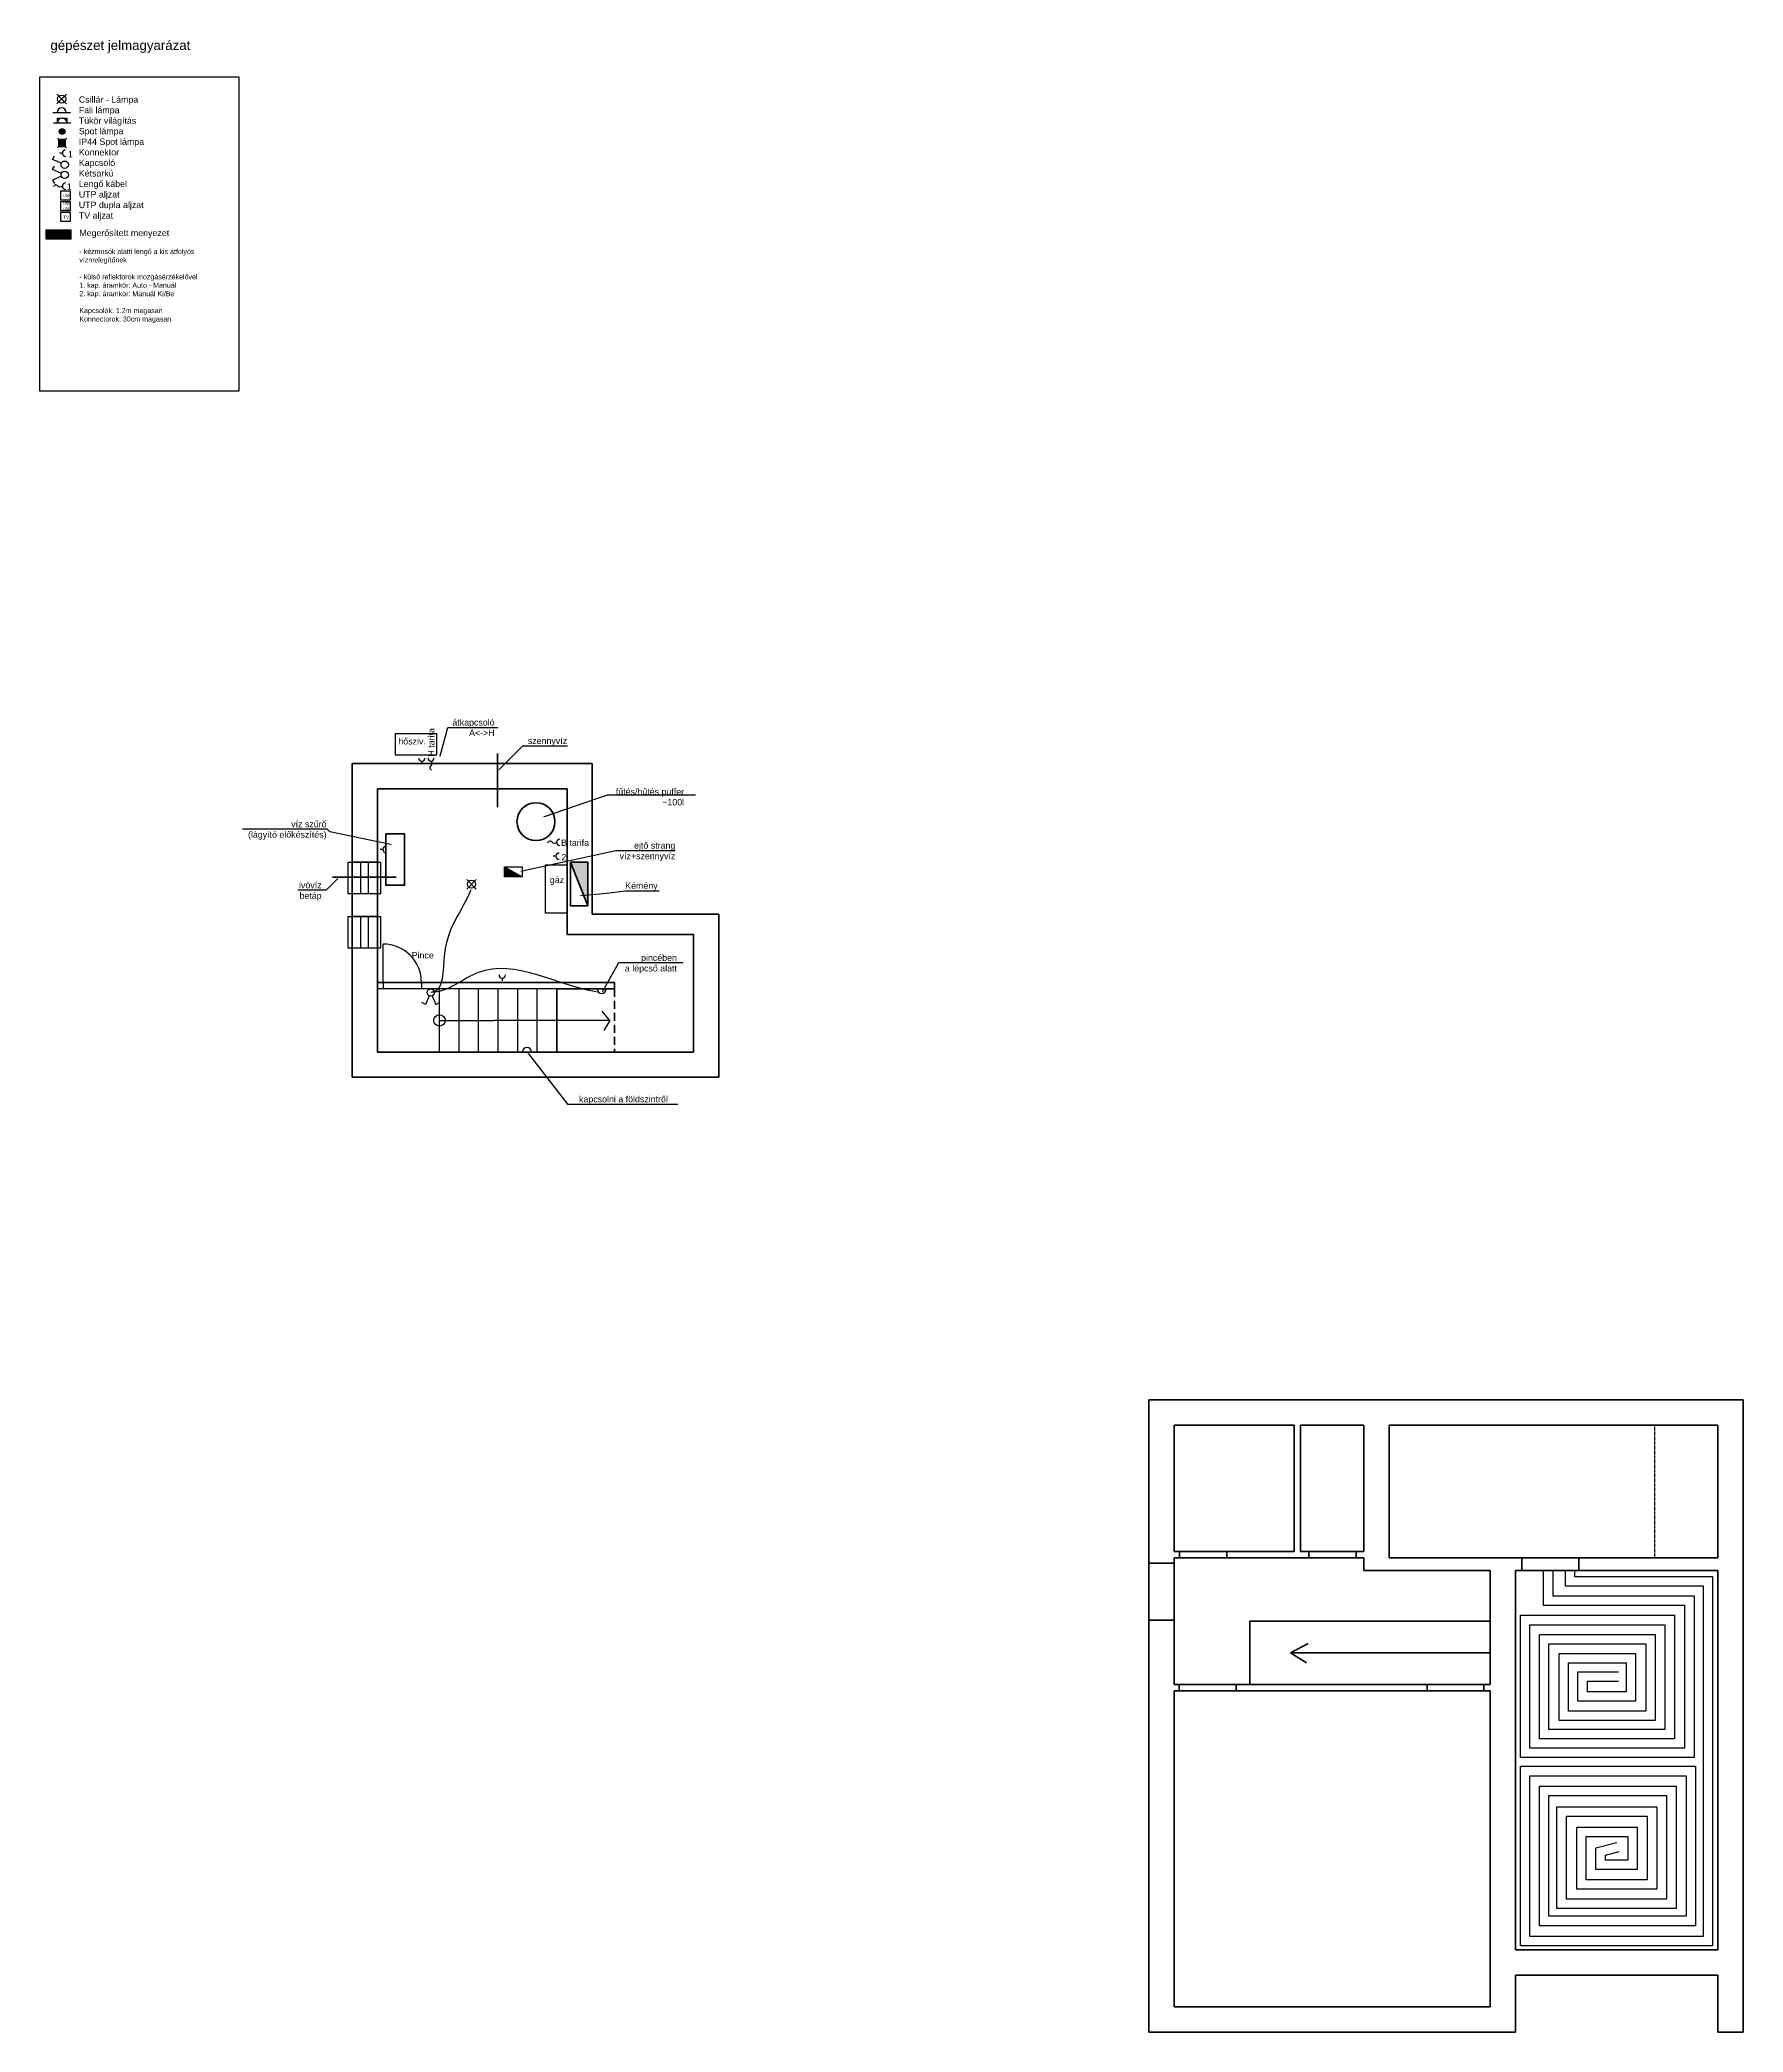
# Model space of a CAD drawing. Header units: metres. Extents: x -98677 to 89321, y -16450 to 242692.
# Drawn here: x 1766 to 28705, y 201 to 31708 of the extents above; entities that cross this region are included whole.
import ezdxf
from ezdxf import colors
from ezdxf.entities.mleader import LeaderData, LeaderLine
from ezdxf.math import Vec2, Vec3

# ---------------------------------------------------------------- set-up
doc = ezdxf.new("R2010")
doc.units = ezdxf.units.M
doc.header["$LTSCALE"] = 0.001
doc.linetypes.add('DASHED', pattern=[19.05, 12.7, -6.35])
for name, color, linetype, lineweight in [('ajtók', 7, 'Continuous', 25), ('gépészet - víz', 5, 'Continuous', 40), ('külső fal', 7, 'Continuous', 50), ('külső fal - sz', 7, 'DASHED', 50)]:
    doc.layers.add(name, color=color, linetype=linetype, lineweight=lineweight)
for name, color, linetype in [('fűtés', 8, 'Continuous'), ('gépészet - kapcsolók', 4, 'Continuous'), ('gépészet - villany', 6, 'Continuous'), ('lépcső', 170, 'Continuous'), ('Méret', 7, 'Continuous'), ('szagatott', 7, 'DASHED'), ('újfal', 1, 'Continuous')]:
    doc.layers.add(name, color=color, linetype=linetype)
doc.styles.add('dada', font='arial.ttf', dxfattribs={"height": 80})
doc.styles.get("Standard").update_dxf_attribs({"font": 'arial.ttf'})

# ---------------------------------------------------------------- blocks, each defined once
blk = doc.blocks.new('Fali lámpa')
at = {"layer": 'gépészet - villany', "ltscale": 10000}
blk.add_line((-139, 0), (139, 0), dxfattribs=at)
blk.add_arc((0, 0), 73.7, 0, 180, dxfattribs=at)
blk = doc.blocks.new('Villany - konector')
at = {"layer": 'gépészet - kapcsolók', "ltscale": 10000}
blk.add_line((-51, 0), (-94, 0), dxfattribs=at)
blk.add_arc((0, 0), 50.5, 90, 270, dxfattribs=at)
at = {"layer": 'gépészet - villany', "ltscale": 10000, "style": 'dada'}
blk.add_attdef('DARAB', (36, -65), '', height=100, dxfattribs=at)
blk = doc.blocks.new('Csillar')
at = {"layer": 'gépészet - villany', "ltscale": 10000}
for p, q in [((-76, 76), (76, -76)), ((-76, -76), (76, 76))]:
    blk.add_line(p, q, dxfattribs=at)
blk.add_circle((0, 0), 64.4, dxfattribs=at)
blk = doc.blocks.new('Villany - konector lengő')
at = {"layer": 'gépészet - kapcsolók', "ltscale": 10000}
blk.add_arc((0, 0), 50.5, 90, 270, dxfattribs=at)
blk.add_spline([(-51, 0), (-89, -18), (-153, 21), (-192, -6)], degree=3, dxfattribs=at)
at = {"layer": 'gépészet - villany', "ltscale": 10000, "style": 'dada'}
blk.add_attdef('DARAB', (21, -55), '', height=100, dxfattribs=at)
blk = doc.blocks.new('Villany - kapcsoló 2 sarkú')
at = {"layer": 'gépészet - kapcsolók', "ltscale": 10000}
for p, q in [((-249, 84), (-218, 139)), ((-111, 24), (-249, 84)), ((-111, -22), (-249, -82)), ((-249, -82), (-218, -137))]:
    blk.add_line(p, q, dxfattribs=at)
blk.add_circle((-58, 1), 57.8, dxfattribs=at)
blk = doc.blocks.new('Lámpa_Tükörvilágítás')
at = {"layer": 'gépészet - villany', "ltscale": 10000}
for p, q in [((-74, 0), (-74, 74)), ((-74, 74), (74, 74)), ((74, 74), (74, 0))]:
    blk.add_line(p, q, dxfattribs=at)
blk.add_blockref('Fali lámpa', (0, 0), dxfattribs=at)
blk = doc.blocks.new('Lámpa_Spot')
at = {"layer": 'gépészet - villany', "ltscale": 10000}
blk.add_hatch(color=256, dxfattribs=at).paths.add_polyline_path([(45, 0, 1), (-45, 0, 1)])
blk.add_circle((0, 0), 45.2, dxfattribs=at)
blk = doc.blocks.new('Lámpa_Spot_IP44')
at = {"layer": 'gépészet - villany', "ltscale": 10000}
for p, q in [((73, 73), (-73, -73)), ((-72, 75), (72, -75)), ((56, 56), (-55, 57)), ((-55, 57), (-55, -57)), ((55, -57), (56, 56)), ((-55, -57), (55, -57))]:
    blk.add_line(p, q, dxfattribs=at)
blk.add_blockref('Lámpa_Spot', (1, 1), dxfattribs=at)
blk = doc.blocks.new('Villany - kapcsoló')
at = {"layer": 'gépészet - kapcsolók', "ltscale": 10000}
for p, q in [((-249, 84), (-218, 140)), ((-111, 25), (-249, 84))]:
    blk.add_line(p, q, dxfattribs=at)
blk.add_circle((-58, 2), 57.8, dxfattribs=at)
blk = doc.blocks.new('Villany - TV')
at = {"layer": 'gépészet - kapcsolók', "ltscale": 10000}
blk.add_lwpolyline([(-148, 0), (0, 0), (0, -148), (-148, -148)], close=True, dxfattribs=at)
at = {"layer": 'gépészet - kapcsolók', "ltscale": 10000, "insert": (-111, -56), "char_height": 50, "width": 107.62, "attachment_point": 1, "style": 'dada'}
blk.add_mtext('TV', dxfattribs=at)
blk = doc.blocks.new('Villany - UTP')
at = {"layer": 'gépészet - kapcsolók', "ltscale": 10000}
blk.add_lwpolyline([(-148, 0), (0, 0), (0, -148), (-148, -148)], close=True, dxfattribs=at)
at = {"layer": 'gépészet - kapcsolók', "ltscale": 10000, "insert": (-111, -44), "char_height": 50, "width": 107.62, "attachment_point": 1, "style": 'dada'}
blk.add_mtext('utp', dxfattribs=at)
blk = doc.blocks.new('Villany - UTP dupla')
at = {"layer": 'gépészet - kapcsolók', "ltscale": 10000}
blk.add_lwpolyline([(-148, 0), (0, 0), (0, -148), (-148, -148)], close=True, dxfattribs=at)
at = {"layer": 'gépészet - kapcsolók', "ltscale": 10000, "insert": (-111, -1), "char_height": 50, "width": 107.62, "attachment_point": 1, "style": 'dada'}
blk.add_mtext('utp\\Putp', dxfattribs=at)

msp = doc.modelspace()

# ---------------------------------------------------------------- hatches: boundary and pattern name
at = {"layer": 'fűtés', "ltscale": 10000}
msp.add_hatch(color=256, dxfattribs=at).paths.add_polyline_path([(9116.308, 18628.631), (9393.906, 18472.863), (9116.308, 18472.863)])
at = {"layer": 'külső fal', "ltscale": 10000}
msp.add_hatch(color=256, dxfattribs=at).paths.add_polyline_path([(10156.804, 18701.254), (10431.149, 18701.254), (10431.149, 18010.766)])
at = {"layer": 'Méret', "ltscale": 10000, "true_color": 0xd7f6fd}
msp.add_hatch(color=7, dxfattribs=at).paths.add_polyline_path([(1868.361, 28704.504), (1868.361, 28553.329), (2254.696, 28553.329), (2254.696, 28704.504)])

# ---------------------------------------------------------------- linework, layer by layer
at = {"layer": 'ajtók', "ltscale": 10000}
for p, q in [((7195.441, 16801.441), (7195.441, 17408.095)), ((7195.441, 16801.441), (7195.441, 16701.441)), ((7802.095, 16801.441), (7802.095, 16701.441))]:
    msp.add_line(p, q, dxfattribs=at)
for points in [[(6641.099, 18201.11), (6641.099, 18701.11), (7150.963, 18701.11), (7150.963, 18201.11)], [(6641.099, 17344.84), (6641.099, 17844.84), (7150.963, 17844.84), (7150.963, 17344.84)]]:
    msp.add_lwpolyline(points, close=True, dxfattribs=at)
for points in [[(6841.217, 18201.11), (6841.217, 18701.11), (6960.716, 18701.11), (6960.716, 18201.11)], [(6841.217, 17344.84), (6841.217, 17844.84), (6960.716, 17844.84), (6960.716, 17344.84)]]:
    msp.add_lwpolyline(points, dxfattribs=at)
msp.add_arc((7195.441, 16801.441), 606.654, 0, 90, dxfattribs=at)
at = {"layer": 'fűtés', "ltscale": 10000}
msp.add_line((9116.308, 18628.631), (9393.906, 18472.863), dxfattribs=at)
at = {"layer": 'fűtés', "color": 5}
for p, q in [((25542.671, 7501.004), (25542.671, 6953.637)), ((25887.492, 7501.004), (25887.492, 7257.475)), ((25887.492, 7257.475), (28071.043, 7257.475)), ((28071.043, 7257.475), (28071.043, 1714.102)), ((25542.671, 6953.637), (27779.377, 6953.637)), ((27779.377, 6953.637), (27779.377, 4692.117)), ((25332.839, 4692.117), (25332.839, 6643.464)), ((25332.839, 6643.464), (27468.305, 6643.464)), ((27468.305, 6643.464), (27468.305, 4989.593)), ((25631.066, 4989.593), (25631.066, 6340.558)), ((25631.066, 6340.558), (27164.966, 6340.558)), ((27164.966, 6340.558), (27164.966, 5279.186)), ((25942.596, 5279.186), (25942.596, 6041.141)), ((25942.596, 6041.141), (26852.564, 6041.141)), ((26852.564, 6041.141), (26852.564, 5585.218)), ((26241.808, 5585.218), (26241.808, 5750.593)), ((26241.808, 5750.593), (26731.883, 5750.593)), ((26852.564, 5585.218), (26241.808, 5585.218)), ((27164.966, 5279.186), (25942.596, 5279.186)), ((27468.305, 4989.593), (25631.066, 4989.593)), ((27779.377, 4692.117), (25332.839, 4692.117)), ((25331.447, 1714.102), (25331.447, 4255.129)), ((25331.447, 4255.129), (27801.756, 4255.129)), ((27801.756, 4255.129), (27801.756, 2034.783)), ((25633.332, 2034.783), (25633.332, 3942.896)), ((25633.332, 3942.896), (27494.306, 3942.896)), ((27494.306, 3942.896), (27494.306, 2304.724)), ((25910.31, 2304.724), (25910.31, 3616.818)), ((25910.31, 3616.818), (27188.433, 3616.818)), ((27188.433, 3616.818), (27188.433, 2611.799)), ((26223.11, 2611.799), (26223.11, 3294.285)), ((26223.11, 3294.285), (26878.305, 3294.285)), ((26878.305, 3294.285), (26878.305, 2921.927)), ((26525.795, 3000.422), (26741.797, 3055.852)), ((26525.795, 2921.927), (26525.795, 3000.422)), ((26878.305, 2921.927), (26525.795, 2921.927)), ((27188.433, 2611.799), (26223.11, 2611.799)), ((27494.306, 2304.724), (25910.31, 2304.724)), ((27801.756, 2034.783), (25633.332, 2034.783)), ((28071.043, 1714.102), (25331.447, 1714.102))]:
    msp.add_line(p, q, dxfattribs=at)
at = {"layer": 'fűtés', "color": 1}
for p, q in [((25692.671, 7501.004), (25692.671, 7103.637)), ((26037.492, 7501.004), (26037.492, 7407.475)), ((26037.492, 7407.475), (28221.043, 7407.475)), ((28221.043, 7407.475), (28221.043, 1564.102)), ((25692.671, 7103.637), (27929.377, 7103.637)), ((27929.377, 7103.637), (27929.377, 4542.117)), ((25182.839, 4542.117), (25182.839, 6793.464)), ((25182.839, 6793.464), (27618.305, 6793.464)), ((27618.305, 6793.464), (27618.305, 4839.593)), ((25481.066, 4839.593), (25481.066, 6490.558)), ((25481.066, 6490.558), (27314.966, 6490.558)), ((27314.966, 6490.558), (27314.966, 5129.186)), ((25792.596, 5129.186), (25792.596, 6191.141)), ((25792.596, 6191.141), (27002.564, 6191.141)), ((27002.564, 6191.141), (27002.564, 5435.218)), ((26091.808, 5435.218), (26091.808, 5900.593)), ((26091.808, 5900.593), (26731.883, 5900.593)), ((27002.564, 5435.218), (26091.808, 5435.218)), ((27314.966, 5129.186), (25792.596, 5129.186)), ((27618.305, 4839.593), (25481.066, 4839.593)), ((27929.377, 4542.117), (25182.839, 4542.117)), ((25181.447, 1564.102), (25181.447, 4405.129)), ((25181.447, 4405.129), (27951.756, 4405.129)), ((27951.756, 4405.129), (27951.756, 1884.783)), ((25483.332, 1884.783), (25483.332, 4092.896)), ((25483.332, 4092.896), (27644.306, 4092.896)), ((27644.306, 4092.896), (27644.306, 2154.724)), ((25760.31, 2154.724), (25760.31, 3766.818)), ((25760.31, 3766.818), (27338.433, 3766.818)), ((27338.433, 3766.818), (27338.433, 2461.799)), ((26073.11, 2461.799), (26073.11, 3444.285)), ((26073.11, 3444.285), (27028.305, 3444.285)), ((26375.795, 3116.789), (26704.513, 3201.144)), ((27028.305, 3444.285), (27028.305, 2771.927)), ((26375.795, 2771.927), (26375.795, 3116.789)), ((27028.305, 2771.927), (26375.795, 2771.927)), ((27338.433, 2461.799), (26073.11, 2461.799)), ((27644.306, 2154.724), (25760.31, 2154.724)), ((27951.756, 1884.783), (25483.332, 1884.783)), ((28221.043, 1564.102), (25181.447, 1564.102))]:
    msp.add_line(p, q, dxfattribs=at)
at = {"layer": 'fűtés', "ltscale": 10000}
for points in [[(7384.544, 20403.293), (8044.634, 20403.293), (8044.634, 20733.339), (7384.544, 20733.339)], [(9116.308, 18628.631), (9393.906, 18628.631), (9393.906, 18472.863), (9116.308, 18472.863)], [(10103.786, 17897.906), (9764.194, 17897.906), (9764.194, 18662.98), (10103.786, 18662.98)]]:
    msp.add_lwpolyline(points, close=True, dxfattribs=at)
at = {"layer": 'gépészet - villany', "ltscale": 10000}
msp.add_lwpolyline([(1765.961, 31125.352), (4915.609, 31125.352), (4915.609, 26151.222), (1765.961, 26151.222)], close=True, dxfattribs=at)
at = {"layer": 'gépészet - víz', "ltscale": 10000}
for p, q in [((9006.448, 20424.011), (9006.448, 19572.32)), ((6394.089, 18468.418), (7402.008, 18468.418))]:
    msp.add_line(p, q, dxfattribs=at)
msp.add_lwpolyline([(7240.121, 19150.807), (7535.498, 19150.807), (7535.498, 18338.184), (7240.121, 18338.184)], close=True, dxfattribs=at)
msp.add_circle((9612.26, 19344.388), 300, dxfattribs=at)
at = {"layer": 'külső fal'}
for p, q in [((6703.786, 19861.441), (6703.786, 20261.441)), ((6703.786, 20261.441), (10503.786, 20261.441)), ((6703.786, 19861.441), (6703.786, 20261.441)), ((10503.786, 20261.441), (10503.786, 17878.942)), ((6703.786, 15301.441), (6703.786, 19861.441)), ((7103.786, 17861.441), (7103.786, 19861.441)), ((7103.786, 19861.441), (9003.786, 19861.441)), ((7103.786, 19861.441), (7103.786, 15701.441)), ((10103.786, 19861.441), (7103.786, 19861.441)), ((10503.786, 17878.942), (12503.786, 17878.942)), ((10103.786, 17561.441), (12103.786, 17561.441)), ((12103.786, 17561.441), (10103.786, 17561.441)), ((12003.786, 15701.441), (7103.786, 15701.441)), ((8086.695, 15701.441), (11103.786, 15701.441)), ((8303.786, 15701.441), (8086.695, 15701.441)), ((12003.786, 15701.441), (12103.786, 15701.441)), ((12503.786, 15301.441), (6703.786, 15301.441)), ((19304.513, 9801.004), (19304.513, 10201.004)), ((19304.513, 10201.004), (28304.513, 10201.004)), ((28304.513, 10201.004), (28704.513, 10201.004)), ((28704.513, 10201.004), (28704.513, 1501.004)), ((19304.513, 201.004), (19304.513, 9801.004)), ((19704.513, 7801.004), (19704.513, 9801.004)), ((19704.513, 9801.004), (21604.513, 9801.004)), ((21604.513, 9801.004), (21604.513, 7801.004)), ((21704.513, 9801.004), (21704.513, 7801.004)), ((21704.513, 9801.004), (22704.513, 9801.004)), ((22704.513, 9801.004), (22704.513, 7801.004)), ((23104.513, 7701.004), (23104.513, 9801.004)), ((23104.513, 9801.004), (28304.513, 9801.004)), ((28304.513, 9801.004), (28304.513, 7701.004)), ((19704.513, 7801.004), (21604.513, 7801.004)), ((19704.513, 7701.004), (22704.513, 7701.004)), ((19704.513, 5701.004), (19704.513, 7701.004)), ((21704.513, 7801.004), (22704.513, 7801.004)), ((22704.513, 7701.004), (22704.513, 7501.004)), ((22704.513, 7701.004), (22704.513, 7501.004)), ((28304.513, 7701.004), (23104.513, 7701.004)), ((22704.513, 7501.004), (24704.513, 7501.004)), ((24704.513, 7501.004), (24704.513, 5701.004)), ((25104.513, 7501.004), (25104.513, 1501.004)), ((25104.513, 7501.004), (28304.513, 7501.004)), ((28304.513, 7501.004), (28304.513, 1501.004)), ((24704.513, 6701.004), (20904.513, 6701.004)), ((20904.513, 6701.004), (20904.513, 5701.004)), ((24704.513, 6701.004), (24704.513, 5701.004)), ((21544.616, 6201.004), (21824.721, 6346.014)), ((24704.513, 6201.004), (21544.616, 6201.004)), ((21544.616, 6201.004), (21800.006, 6041.194)), ((19704.513, 5701.004), (24704.513, 5701.004)), ((24704.513, 5601.004), (19704.513, 5601.004)), ((19704.513, 5601.004), (19704.513, 601.004)), ((24704.513, 601.004), (24704.513, 5601.004)), ((28304.513, 1501.004), (25104.513, 1501.004)), ((28704.513, 1501.004), (28704.513, 1501.004)), ((28704.513, 1501.004), (28704.513, 1501.004)), ((28704.513, 1501.004), (28704.513, 1101.004)), ((28304.513, 1101.004), (25104.513, 1101.004)), ((25104.513, 1101.004), (25104.513, 601.004)), ((28304.513, 201.004), (28304.513, 1101.004)), ((28704.513, 201.004), (28704.513, 1101.004)), ((19704.513, 601.004), (24704.513, 601.004)), ((25104.513, 201.004), (25104.513, 601.004)), ((19704.513, 201.004), (19304.513, 201.004)), ((25104.513, 201.004), (19704.513, 201.004)), ((28704.513, 201.004), (28304.513, 201.004))]:
    msp.add_line(p, q, dxfattribs=at)
at = {"layer": 'külső fal', "ltscale": 10000}
for p, q in [((10103.786, 19861.441), (10103.786, 17561.441)), ((7103.786, 18701.11), (6703.786, 18701.11)), ((10156.804, 18701.254), (10431.149, 18010.766)), ((7103.786, 17844.84), (6703.786, 17844.84)), ((12503.786, 17878.942), (12503.786, 15301.441)), ((12103.786, 17561.441), (12103.786, 15701.441)), ((10853.786, 16801.441), (7103.786, 16801.441)), ((9942.398, 15701.441), (9942.398, 16701.441)), ((9942.398, 16701.441), (10853.786, 16701.441)), ((10853.786, 16701.441), (10853.786, 16801.441))]:
    msp.add_line(p, q, dxfattribs=at)
at = {"layer": 'külső fal', "linetype": 'DASHED', "ltscale": 10000}
msp.add_line((10853.786, 16701.441), (10853.786, 15701.441), dxfattribs=at)
at = {"layer": 'külső fal', "ltscale": 10000}
msp.add_lwpolyline([(10156.804, 18701.254), (10431.149, 18701.254), (10431.149, 18010.766), (10156.804, 18010.766)], close=True, dxfattribs=at)
at = {"layer": 'külső fal'}
for points in [[(19304.513, 7615.217), (19304.513, 6715.217), (19704.513, 6715.217), (19704.513, 7615.217)], [(19788.063, 7801.004), (20538.063, 7801.004), (20538.063, 7701.004), (19788.063, 7701.004)], [(21836.197, 7801.004), (22586.197, 7801.004), (22586.197, 7701.004), (21836.197, 7701.004)], [(25204.513, 7501.004), (26104.513, 7501.004), (26104.513, 7701.004), (25204.513, 7701.004)], [(20687.421, 5601.004), (19787.421, 5601.004), (19787.421, 5701.004), (20687.421, 5701.004)], [(24604.513, 5601.004), (23704.513, 5601.004), (23704.513, 5701.004), (24604.513, 5701.004)]]:
    msp.add_lwpolyline(points, close=True, dxfattribs=at)
at = {"layer": 'külső fal - sz', "ltscale": 10000}
for p, q in [((6703.786, 18201.11), (6703.786, 18701.11)), ((7103.786, 18201.11), (7103.786, 18701.11)), ((6703.786, 17344.84), (6703.786, 17844.84)), ((7103.786, 17344.84), (7103.786, 17844.84))]:
    msp.add_line(p, q, dxfattribs=at)
at = {"layer": 'külső fal - sz', "linetype": 'DASHED', "ltscale": 10000}
msp.add_line((7103.786, 15701.441), (8086.695, 15701.441), dxfattribs=at)
at = {"layer": 'lépcső'}
for p, q in [((10853.786, 16701.441), (7103.786, 16701.441)), ((7103.786, 16701.441), (7103.786, 15701.441)), ((8086.695, 15701.441), (8086.695, 16701.441)), ((8395.979, 15701.441), (8395.979, 16701.441)), ((8705.262, 15701.441), (8705.262, 16701.441)), ((9014.546, 15701.441), (9014.546, 16701.441)), ((9323.83, 15701.441), (9323.83, 16701.441)), ((9633.114, 15701.441), (9633.114, 16701.441)), ((9942.398, 15701.441), (9942.398, 16701.441)), ((10782.897, 16201.441), (8943.889, 16201.441)), ((10782.897, 16201.441), (10660.801, 16346.452)), ((10782.897, 16201.441), (10685.516, 16041.631)), ((10853.786, 15701.441), (8086.695, 15701.441))]:
    msp.add_line(p, q, dxfattribs=at)
at = {"layer": 'lépcső', "ltscale": 10000}
for p, q in [((8086.695, 16201.441), (8943.889, 16201.441)), ((8086.695, 15701.441), (7103.786, 15701.441))]:
    msp.add_line(p, q, dxfattribs=at)
msp.add_circle((8086.695, 16201.441), 89.727, dxfattribs=at)
at = {"layer": 'szagatott'}
msp.add_line((27304.513, 9801.004), (27304.513, 7701.004), dxfattribs=at)
at = {"layer": 'újfal', "ltscale": 10000}
msp.add_lwpolyline([(1868.361, 28704.504), (2254.696, 28704.504), (2254.696, 28553.329), (1868.361, 28553.329)], close=True, dxfattribs=at)

# ---------------------------------------------------------------- block references
at = {"layer": 'gépészet - kapcsolók', "ltscale": 10000}
for name, p in [('Villany - kapcsoló', (2217.014, 29731.664)), ('Villany - kapcsoló 2 sarkú', (2217.029, 29571.985)), ('Villany - UTP', (2247.695, 29320.763)), ('Villany - UTP dupla', (2247.695, 29150.238)), ('Villany - TV', (2247.695, 28984.801))]:
    msp.add_blockref(name, p, dxfattribs=at)
at = {"layer": 'gépészet - kapcsolók', "ltscale": 10000, "rotation": 90}
msp.add_blockref('Villany - konector', (9078.451, 16922.081), dxfattribs=at)
at = {"layer": 'gépészet - villany', "ltscale": 10000}
for name, p in [('Fali lámpa', (2111.163, 30558.374)), ('Csillar', (2111.163, 30771.019)), ('Lámpa_Spot_IP44', (2118.067, 30077.664)), ('Villany - konector', (7240.121, 18905.072)), ('Csillar', (8593.001, 18355.179)), ('Fali lámpa', (9470.24, 15701.441))]:
    msp.add_blockref(name, p, dxfattribs=at)
for name, p, values in [('Villany - konector', (2173.212, 29915.31), {'DARAB': '1'}), ('Villany - konector lengő', (2173.212, 29393.942), {'DARAB': '1'}), ('Villany - konector lengő', (9987.797, 19016.57), {'DARAB': 'B tarifa'}), ('Villany - konector', (9977.992, 18797.237), {'DARAB': '2'})]:
    msp.add_blockref(name, p, dxfattribs=at).add_auto_attribs(values)
at = {"layer": 'gépészet - villany', "ltscale": 10000, "rotation": 90}
msp.add_blockref('Villany - konector lengő', (7951.843, 20352.531), dxfattribs=at).add_auto_attribs({'DARAB': 'H tarifa'})
at = {"layer": 'gépészet - villany', "ltscale": 10000}
for name, p, rotation in [('Villany - konector', (7806.254, 20350.565), 90), ('Villany - kapcsoló 2 sarkú', (7948.866, 16701.441), 89.99999999999999), ('Fali lámpa', (10651.244, 16701.441), 180)]:
    msp.add_blockref(name, p, dxfattribs=dict(at, rotation=rotation))
at = {"layer": 'külső fal', "ltscale": 10000}
for name, p in [('Lámpa_Tükörvilágítás', (2118.837, 30396.295)), ('Lámpa_Spot', (2118.837, 30258.16))]:
    msp.add_blockref(name, p, dxfattribs=at)

# ---------------------------------------------------------------- texts
at = {"ltscale": 10000, "insert": (7646.256, 17281.016), "char_height": 100, "width": 1968.071, "attachment_point": 1, "style": 'dada'}
msp.add_mtext('Pince', dxfattribs=at)
at = {"layer": 'fűtés', "ltscale": 10000, "insert": (9831.489, 18473.308), "char_height": 100, "width": 272.29647, "attachment_point": 1, "style": 'dada'}
msp.add_mtext('gáz', dxfattribs=at)
at = {"layer": 'gépészet - villany', "ltscale": 10000, "attachment_point": 1, "style": 'dada'}
for s, insert, char_height, width in [('gépészet jelmagyarázat', (1932.89, 31697.421), 150, 2768.13503), ('- kézmosók alatti lengő a kis átfolyós vízmelegítőnek\\P\\P- külső reflektorok mozgásérzékelővel\\P1. kap. áramkör: Auto - Manuál\\P2. kap. áramkör: Manuál Ki/Be\\P\\PKapcsolók: 1.2m magasan\\PKonnectorok: 30cm magasan', (2390.626, 28400.553), 80, 2369.33867), ('hősziv.', (7436.046, 20664.686), 100, 520.89385)]:
    msp.add_mtext(s, dxfattribs=dict(at, insert=insert, char_height=char_height, width=width))
at = {"layer": 'Méret', "ltscale": 10000, "char_height": 100, "attachment_point": 1, "style": 'dada'}
for s, insert, width in [('Csillár - Lámpa\\PFali lámpa\\PTükör világítás\\PSpot lámpa\\PIP44 Spot lámpa\\PKonnektor\\PKapcsoló\\PKétsarkú\\PLengő kábel\\PUTP aljzat\\PUTP dupla aljzat\\PTV aljzat', (2382.258, 30813.967), 1107.03707), ('Megerősített menyezet', (2390.626, 28704.504), 1560.62516)]:
    msp.add_mtext(s, dxfattribs=dict(at, insert=insert, width=width))

# ---------------------------------------------------------------- leaders
at = {"ltscale": 10000}
ml = msp.add_multileader_mtext('Standard', dxfattribs=at)
ml.set_content('Kémény', color=256, style='dada')
ml.set_leader_properties()
ml.build(insert=Vec2(0, 0))
ml.multileader.update_dxf_attribs({"text_left_attachment_type": 6, "text_right_attachment_type": 6, "arrow_head_size": 40})
ctx = ml.context
ctx.base_point, ctx.char_height, ctx.arrow_head_size, ctx.plane_origin = Vec3(11033.719, 18252.646), 100, 40, Vec3(10293.976, 18171.868)
ctx.left_attachment, ctx.right_attachment, ctx.text_align_type = 6, 6, 2
notes = []
notes.append((ctx, [(0, (1, 1, 0), (11025.719, 18252.646), (1, 0), 8, [(0, [(10293.976, 18171.868), (10731.824, 18214.606)], 256, [])])]))
ctx.mtext.insert, ctx.mtext.alignment = Vec3(11536.742, 18382.046), 3
at = {"layer": 'gépészet - villany', "ltscale": 10000}
ml = msp.add_multileader_mtext('Standard', dxfattribs=at)
ml.set_content('átkapcsoló\\PA<->H', color=256, style='dada')
ml.set_leader_properties()
ml.build(insert=Vec2(0, 0))
ml.multileader.update_dxf_attribs({"text_left_attachment_type": 6, "text_right_attachment_type": 6, "arrow_head_size": 40})
ctx = ml.context
ctx.base_point, ctx.char_height, ctx.arrow_head_size, ctx.plane_origin = Vec3(8298.364, 20834.418), 100, 40, Vec3(8086.93, 20348.953)
ctx.left_attachment, ctx.right_attachment, ctx.text_align_type = 6, 6, 2
notes.append((ctx, [(0, (1, 1, 0), (8290.364, 20834.418), (1, 0), 8, [(0, [(8086.93, 20348.953), (8221.011, 20834.418)], 256, [])])]))
ctx.mtext.insert, ctx.mtext.alignment = Vec3(8958.003, 20964.022), 3
ml = msp.add_multileader_mtext('Standard', dxfattribs=at)
ml.set_content('')
ml.set_leader_properties()
ml.build(insert=Vec2(0, 0))
ml.multileader.update_dxf_attribs({"leader_type": 2, "has_dogleg": 0, "text_left_attachment_type": 6, "text_right_attachment_type": 6, "arrow_head_size": 40})
ctx = ml.context
ctx.base_point, ctx.char_height, ctx.arrow_head_size, ctx.plane_origin = Vec3(7947.859, 16643.645), 2, 40, Vec3(8403.212, 18290.777)
ctx.left_attachment, ctx.right_attachment = 6, 6
notes.append((ctx, [(0, (1, 1, 0), (7955.859, 16643.645), (-1, 0), 8, [(0, [(8593.001, 18290.777), (8166.754, 17258.4)], 256, [])])]))
ctx.mtext, ml.multileader.dxf.content_type = None, 0
ml = msp.add_multileader_mtext('Standard', dxfattribs=at)
ml.set_content('')
ml.set_leader_properties()
ml.build(insert=Vec2(0, 0))
ml.multileader.update_dxf_attribs({"leader_type": 2, "has_dogleg": 0, "text_left_attachment_type": 6, "text_right_attachment_type": 6, "arrow_head_size": 40})
ctx = ml.context
ctx.base_point, ctx.char_height, ctx.arrow_head_size, ctx.plane_origin = Vec3(7947.859, 16643.645), 2, 40, Vec3(10603.936, 16644.959)
ctx.left_attachment, ctx.right_attachment = 6, 6
notes.append((ctx, [(0, (1, 1, 0), (7955.859, 16643.645), (-1, 0), 8, [(0, [(10603.936, 16644.959), (8698.454, 16957.874)], 256, [])])]))
ctx.mtext, ml.multileader.dxf.content_type = None, 0
ml = msp.add_multileader_mtext('Standard', dxfattribs=at)
ml.set_content('pincében\\Pa lépcső alatt', color=256, style='dada')
ml.set_leader_properties()
ml.build(insert=Vec2(0, 0))
ml.multileader.update_dxf_attribs({"text_left_attachment_type": 6, "text_right_attachment_type": 6, "arrow_head_size": 40})
ctx = ml.context
ctx.base_point, ctx.char_height, ctx.arrow_head_size, ctx.plane_origin = Vec3(11022.722, 17114.33), 100, 40, Vec3(10651.244, 16627.764)
ctx.left_attachment, ctx.right_attachment, ctx.text_align_type = 6, 6, 2
notes.append((ctx, [(0, (1, 1, 0), (11014.722, 17114.33), (1, 0), 8, [(0, [(10651.244, 16627.764), (10924.564, 17114.33)], 256, [])])]))
ctx.mtext.insert, ctx.mtext.alignment = Vec3(11841.843, 17242.092), 3
ml = msp.add_multileader_mtext('Standard', dxfattribs=at)
ml.set_content('kapcsolni a földszintről', color=256, style='dada')
ml.set_leader_properties()
ml.build(insert=Vec2(0, 0))
ml.multileader.update_dxf_attribs({"text_left_attachment_type": 6, "text_right_attachment_type": 6, "arrow_head_size": 40})
ctx = ml.context
ctx.base_point, ctx.char_height, ctx.arrow_head_size, ctx.plane_origin = Vec3(10310.469, 14878.006), 100, 40, Vec3(9470.24, 15701.441)
ctx.left_attachment, ctx.right_attachment, ctx.text_align_type = 6, 6, 2
notes.append((ctx, [(0, (1, 1, 0), (10302.469, 14878.006), (1, 0), 8, [(0, [(9470.24, 15701.441), (10110.132, 14878.006)], 256, [])])]))
ctx.mtext.insert, ctx.mtext.alignment = Vec3(11698.826, 15005.769), 3
at = {"layer": 'gépészet - víz', "ltscale": 10000}
ml = msp.add_multileader_mtext('Standard', dxfattribs=at)
ml.set_content('szennyvíz', color=256, style='dada')
ml.set_leader_properties()
ml.build(insert=Vec2(0, 0))
ml.multileader.update_dxf_attribs({"text_left_attachment_type": 6, "text_right_attachment_type": 6, "arrow_head_size": 40})
ctx = ml.context
ctx.base_point, ctx.char_height, ctx.arrow_head_size, ctx.plane_origin = Vec3(9489.16, 20542.871), 100, 40, Vec3(9006.448, 20143.694)
ctx.left_attachment, ctx.right_attachment, ctx.text_align_type = 6, 6, 2
notes.append((ctx, [(0, (1, 1, 0), (9481.16, 20542.871), (1, 0), 8, [(0, [(9006.448, 20143.694), (9405.626, 20542.871)], 256, [])])]))
ctx.mtext.insert, ctx.mtext.alignment = Vec3(10105.007, 20672.271), 3
ml = msp.add_multileader_mtext('Standard', dxfattribs=at)
ml.set_content('fűtés/hűtés puffer\\P~100l', color=256, style='dada')
ml.set_leader_properties()
ml.build(insert=Vec2(0, 0))
ml.multileader.update_dxf_attribs({"text_left_attachment_type": 6, "text_right_attachment_type": 6, "arrow_head_size": 40})
ctx = ml.context
ctx.base_point, ctx.char_height, ctx.arrow_head_size, ctx.plane_origin = Vec3(10872.827, 19767.698), 100, 40, Vec3(9710.618, 19412.476)
ctx.left_attachment, ctx.right_attachment, ctx.text_align_type = 6, 6, 2
notes.append((ctx, [(0, (1, 1, 0), (10864.827, 19767.698), (1, 0), 8, [(0, [(9710.618, 19412.476), (10744.203, 19767.698)], 256, [])])]))
ctx.mtext.insert, ctx.mtext.alignment = Vec3(11954.909, 19869.403), 3
ml = msp.add_multileader_mtext('Standard', dxfattribs=at)
ml.set_content('víz szűrő\\P(lágyító előkészítés)', color=256, style='dada')
ml.set_leader_properties()
ml.build(insert=Vec2(0, 0))
ml.multileader.update_dxf_attribs({"text_left_attachment_type": 6, "text_right_attachment_type": 6, "arrow_head_size": 40})
ctx = ml.context
ctx.base_point, ctx.char_height, ctx.arrow_head_size, ctx.plane_origin = Vec3(5069.429, 19226.991), 100, 40, Vec3(7351.388, 18973.046)
ctx.left_attachment, ctx.right_attachment, ctx.text_align_type = 6, 6, 2
notes.append((ctx, [(0, (1, 1, 0), (6310.215, 19226.991), (-1, 0), 8, [(0, [(7351.388, 18973.046), (6354.655, 19182.55)], 256, [])])]))
ctx.mtext.insert, ctx.mtext.alignment = Vec3(6300.215, 19356.39), 3
ml = msp.add_multileader_mtext('Standard', dxfattribs=at)
ml.set_content('ejtő strang\\Pvíz+szennyvíz', color=256, style='dada')
ml.set_leader_properties()
ml.build(insert=Vec2(0, 0))
ml.multileader.update_dxf_attribs({"text_left_attachment_type": 6, "text_right_attachment_type": 6, "arrow_head_size": 40})
ctx = ml.context
ctx.base_point, ctx.char_height, ctx.arrow_head_size, ctx.plane_origin = Vec3(10937.925, 18887.826), 100, 40, Vec3(9354.659, 18559.258)
ctx.left_attachment, ctx.right_attachment, ctx.text_align_type = 6, 6, 2
notes.append((ctx, [(0, (1, 1, 0), (10929.925, 18887.826), (1, 0), 8, [(0, [(9354.659, 18559.258), (10873.021, 18887.826)], 256, [])])]))
ctx.mtext.insert, ctx.mtext.alignment = Vec3(11816.392, 19017.226), 3
ml = msp.add_multileader_mtext('Standard', dxfattribs=at)
ml.set_content('ivóvíz\\Pbetáp', color=256, style='dada')
ml.set_leader_properties()
ml.build(insert=Vec2(0, 0))
ml.multileader.update_dxf_attribs({"text_left_attachment_type": 6, "text_right_attachment_type": 6, "arrow_head_size": 40})
ctx = ml.context
ctx.base_point, ctx.char_height, ctx.arrow_head_size, ctx.plane_origin = Vec3(5875.343, 18262.842), 100, 40, Vec3(6499.676, 18468.418)
ctx.left_attachment, ctx.right_attachment, ctx.text_align_type = 6, 6, 2
notes.append((ctx, [(0, (1, 1, 0), (6232.158, 18262.842), (-1, 0), 8, [(0, [(6499.676, 18468.418), (6294.101, 18262.842)], 256, [])])]))
ctx.mtext.insert, ctx.mtext.alignment = Vec3(6222.158, 18390.604), 3
for ctx, leaders in notes:
    for number, flags, end, landing, length, lines in leaders:
        leader = LeaderData()
        leader.index, (leader.has_last_leader_line, leader.has_dogleg_vector, leader.attachment_direction) = number, flags
        leader.last_leader_point, leader.dogleg_vector, leader.dogleg_length = Vec3(end), Vec3(landing), length
        for number, points, colour, breaks in lines:
            line = LeaderLine()
            line.index, line.vertices, line.color, line.breaks = number, Vec3.list(points), colors.encode_raw_color(colour), breaks
            leader.lines.append(line)
        ctx.leaders.append(leader)

doc.saveas('drawing.dxf')
